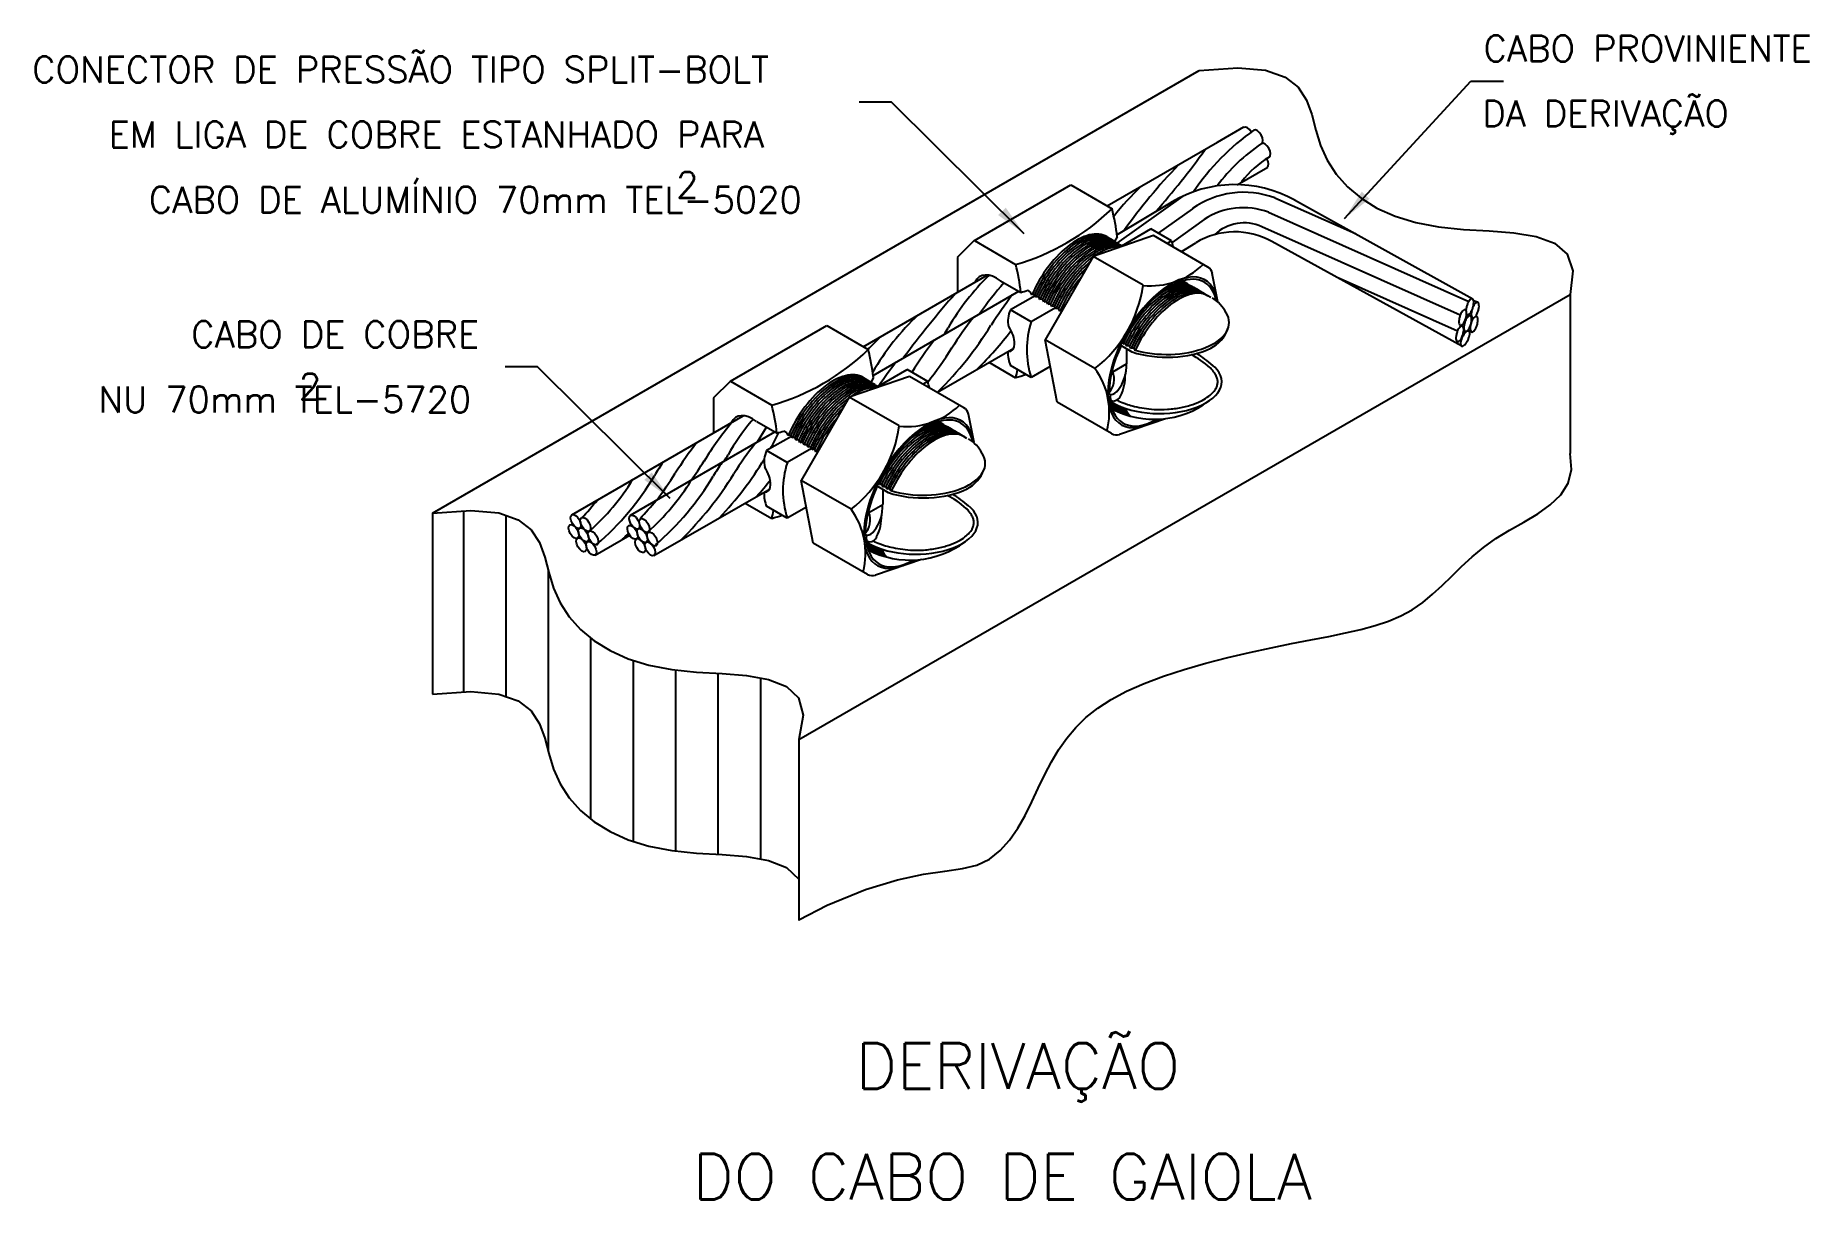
# Model space of a CAD drawing. Header units: millimetres. Extents: x -5858.9 to -5845.3, y -4762.9 to -4754.
import ezdxf
from ezdxf.enums import TextEntityAlignment as Align

# ---------------------------------------------------------------- set-up
doc = ezdxf.new("R2010")
doc.units = ezdxf.units.MM
doc.header["$LTSCALE"] = 10
doc.layers.add('Termotécnica', color=7, linetype='Continuous')
doc.styles.add('r140', font='romans.shx')
doc.styles.add('r80', font='romans.shx')

msp = doc.modelspace()

# ---------------------------------------------------------------- linework, layer by layer
at = {"layer": 'Termotécnica', "color": 2}
for p, q in [((-5855.847, -4757.675), (-5849.963, -4754.276)), ((-5848.847, -4755.413), (-5847.876, -4754.356)), ((-5847.876, -4754.356), (-5847.626, -4754.356)), ((-5852.323, -4754.518), (-5852.573, -4754.518)), ((-5851.305, -4755.53), (-5852.323, -4754.518)), ((-5849.822, -4754.827), (-5849.618, -4754.709)), ((-5850.669, -4755.316), (-5849.822, -4754.827)), ((-5849.671, -4755.153), (-5849.436, -4755.017)), ((-5851.688, -4755.582), (-5850.948, -4755.154)), ((-5850.948, -4755.154), (-5850.631, -4755.338)), ((-5850.593, -4755.538), (-5850.175, -4755.287)), ((-5847.862, -4756.031), (-5849.229, -4755.272)), ((-5851.817, -4755.708), (-5851.687, -4755.579)), ((-5850.591, -4755.554), (-5850.611, -4755.59)), ((-5851.818, -4755.711), (-5851.818, -4755.979)), ((-5851.688, -4755.582), (-5851.371, -4755.765)), ((-5850.102, -4755.666), (-5850.088, -4755.658)), ((-5850.101, -4755.667), (-5849.988, -4755.599)), ((-5847.945, -4756.393), (-5849.405, -4755.589)), ((-5852.541, -4756.397), (-5851.589, -4755.847)), ((-5852.466, -4756.617), (-5851.347, -4755.971)), ((-5851.487, -4755.89), (-5851.331, -4755.98)), ((-5851.256, -4755.978), (-5851.278, -4755.964)), ((-5851.246, -4755.999), (-5851.256, -4755.978)), ((-5853.036, -4759.415), (-5847.114, -4755.996)), ((-5851.225, -4755.995), (-5851.246, -4755.999)), ((-5851.215, -4756.017), (-5851.225, -4755.996)), ((-5851.194, -4756.013), (-5851.215, -4756.017)), ((-5851.185, -4756.035), (-5851.194, -4756.013)), ((-5851.164, -4756.031), (-5851.185, -4756.035)), ((-5851.154, -4756.053), (-5851.164, -4756.031)), ((-5851.133, -4756.05), (-5851.154, -4756.054)), ((-5851.124, -4756.071), (-5851.133, -4756.05)), ((-5851.103, -4756.068), (-5851.124, -4756.072)), ((-5851.093, -4756.089), (-5851.103, -4756.067)), ((-5851.072, -4756.085), (-5851.093, -4756.089)), ((-5851.062, -4756.107), (-5851.072, -4756.085)), ((-5851.041, -4756.103), (-5851.062, -4756.107)), ((-5851.031, -4756.124), (-5851.041, -4756.103)), ((-5851.017, -4756.122), (-5851.031, -4756.124)), ((-5847.825, -4756.056), (-5847.855, -4756.045)), ((-5847.114, -4755.996), (-5847.114, -4757.218)), ((-5853.561, -4756.663), (-5852.821, -4756.235)), ((-5852.821, -4756.235), (-5852.503, -4756.419)), ((-5847.941, -4756.239), (-5847.957, -4756.233)), ((-5847.928, -4756.263), (-5847.931, -4756.262)), ((-5847.881, -4756.16), (-5847.909, -4756.15)), ((-5847.863, -4756.176), (-5847.872, -4756.173)), ((-5850.476, -4756.438), (-5850.571, -4756.383)), ((-5850.548, -4756.377), (-5850.555, -4756.361)), ((-5850.527, -4756.373), (-5850.548, -4756.377)), ((-5850.517, -4756.394), (-5850.527, -4756.373)), ((-5850.496, -4756.39), (-5850.517, -4756.394)), ((-5850.486, -4756.411), (-5850.496, -4756.39)), ((-5847.919, -4756.28), (-5847.931, -4756.275)), ((-5847.898, -4756.274), (-5847.901, -4756.273)), ((-5847.87, -4756.284), (-5847.898, -4756.274)), ((-5851.971, -4756.745), (-5851.385, -4756.407)), ((-5851.576, -4756.517), (-5851.371, -4756.635)), ((-5850.465, -4756.408), (-5850.486, -4756.411)), ((-5850.456, -4756.422), (-5850.465, -4756.408)), ((-5855.041, -4756.552), (-5855.291, -4756.552)), ((-5854.023, -4757.564), (-5855.041, -4756.552)), ((-5853.69, -4756.789), (-5853.559, -4756.66)), ((-5853.561, -4756.663), (-5853.243, -4756.846)), ((-5852.463, -4756.634), (-5852.483, -4756.671)), ((-5853.69, -4756.792), (-5853.69, -4757.06)), ((-5854.778, -4757.688), (-5853.463, -4756.929)), ((-5850.627, -4756.827), (-5850.644, -4756.817)), ((-5850.58, -4756.815), (-5850.594, -4756.807)), ((-5854.328, -4757.692), (-5853.219, -4757.052)), ((-5853.359, -4756.971), (-5853.203, -4757.061)), ((-5853.128, -4757.059), (-5853.15, -4757.045)), ((-5853.118, -4757.08), (-5853.128, -4757.059)), ((-5853.097, -4757.076), (-5853.118, -4757.08)), ((-5853.088, -4757.098), (-5853.097, -4757.077)), ((-5853.067, -4757.094), (-5853.088, -4757.098)), ((-5853.057, -4757.116), (-5853.067, -4757.094)), ((-5853.036, -4757.112), (-5853.057, -4757.116)), ((-5853.027, -4757.134), (-5853.036, -4757.112)), ((-5853.006, -4757.131), (-5853.027, -4757.135)), ((-5852.996, -4757.152), (-5853.006, -4757.131)), ((-5852.975, -4757.149), (-5852.996, -4757.153)), ((-5852.965, -4757.17), (-5852.975, -4757.148)), ((-5852.944, -4757.166), (-5852.965, -4757.17)), ((-5852.935, -4757.188), (-5852.944, -4757.166)), ((-5852.914, -4757.184), (-5852.935, -4757.188)), ((-5852.904, -4757.205), (-5852.914, -4757.184)), ((-5852.889, -4757.203), (-5852.904, -4757.205)), ((-5854.149, -4758.002), (-5853.257, -4757.488)), ((-5852.348, -4757.519), (-5852.443, -4757.464)), ((-5852.42, -4757.458), (-5852.427, -4757.442)), ((-5852.399, -4757.454), (-5852.42, -4757.458)), ((-5852.389, -4757.475), (-5852.399, -4757.454)), ((-5852.368, -4757.471), (-5852.389, -4757.475)), ((-5852.358, -4757.492), (-5852.368, -4757.471)), ((-5853.448, -4757.598), (-5853.243, -4757.716)), ((-5852.338, -4757.489), (-5852.358, -4757.492)), ((-5852.329, -4757.503), (-5852.338, -4757.489)), ((-5855.847, -4757.675), (-5855.847, -4759.066)), ((-5854.599, -4757.998), (-5854.334, -4757.845)), ((-5852.453, -4757.896), (-5852.466, -4757.888)), ((-5852.499, -4757.908), (-5852.517, -4757.898)), ((-5853.036, -4759.415), (-5853.036, -4760.805))]:
    msp.add_line(p, q, dxfattribs=at)
at = {"layer": 'Termotécnica', "color": 1}
for p, q in [((-5850.087, -4755.241), (-5850.593, -4755.602)), ((-5848.761, -4755.531), (-5849.382, -4755.255)), ((-5850.013, -4755.337), (-5850.276, -4755.524)), ((-5849.923, -4755.421), (-5850.17, -4755.597)), ((-5847.892, -4756.052), (-5849.431, -4755.365)), ((-5850.313, -4755.544), (-5850.775, -4755.704)), ((-5850.556, -4755.621), (-5850.333, -4755.492)), ((-5850.174, -4755.584), (-5850.333, -4755.492)), ((-5849.896, -4755.785), (-5850.313, -4755.544)), ((-5847.957, -4756.155), (-5849.48, -4755.475)), ((-5850.775, -4755.704), (-5851.145, -4756.344)), ((-5850.393, -4755.925), (-5850.775, -4755.704)), ((-5850.174, -4755.584), (-5850.209, -4755.604)), ((-5849.818, -4756.052), (-5849.861, -4755.835)), ((-5847.979, -4756.278), (-5848.903, -4755.866)), ((-5851.221, -4756.005), (-5851.411, -4756.114)), ((-5851.252, -4756.206), (-5851.411, -4756.114)), ((-5851.066, -4756.099), (-5851.252, -4756.206)), ((-5851.053, -4756.824), (-5851.145, -4756.344)), ((-5850.762, -4756.565), (-5851.145, -4756.344)), ((-5850.626, -4756.589), (-5850.52, -4756.528)), ((-5850.52, -4756.412), (-5850.52, -4756.528)), ((-5852.186, -4756.625), (-5852.648, -4756.785)), ((-5852.428, -4756.702), (-5852.205, -4756.573)), ((-5852.046, -4756.665), (-5852.205, -4756.573)), ((-5851.769, -4756.866), (-5852.186, -4756.625)), ((-5852.046, -4756.665), (-5852.082, -4756.685)), ((-5851.252, -4756.634), (-5851.411, -4756.542)), ((-5851.105, -4756.549), (-5851.252, -4756.634)), ((-5852.648, -4756.785), (-5853.017, -4757.425)), ((-5852.265, -4757.006), (-5852.648, -4756.785)), ((-5850.643, -4756.765), (-5850.657, -4756.754)), ((-5851.69, -4757.133), (-5851.733, -4756.916)), ((-5850.635, -4757.065), (-5851.053, -4756.824)), ((-5853.352, -4757.129), (-5853.285, -4757.014)), ((-5850.22, -4756.95), (-5850.574, -4757.071)), ((-5853.093, -4757.086), (-5853.283, -4757.195)), ((-5853.124, -4757.287), (-5853.283, -4757.195)), ((-5852.938, -4757.18), (-5853.124, -4757.287)), ((-5852.634, -4757.646), (-5853.017, -4757.425)), ((-5852.925, -4757.905), (-5853.017, -4757.425)), ((-5853.124, -4757.715), (-5853.283, -4757.623)), ((-5852.498, -4757.67), (-5852.392, -4757.609)), ((-5852.392, -4757.493), (-5852.392, -4757.609)), ((-5855.611, -4757.659), (-5855.611, -4759.05)), ((-5855.285, -4757.693), (-5855.285, -4759.084)), ((-5852.978, -4757.63), (-5853.124, -4757.715)), ((-5852.515, -4757.846), (-5852.53, -4757.835)), ((-5852.508, -4758.146), (-5852.925, -4757.905)), ((-5852.093, -4758.031), (-5852.447, -4758.152)), ((-5854.96, -4758.115), (-5854.96, -4759.506)), ((-5854.634, -4758.634), (-5854.634, -4760.025)), ((-5854.308, -4758.806), (-5854.308, -4760.197)), ((-5853.982, -4758.88), (-5853.982, -4760.271)), ((-5853.657, -4758.906), (-5853.657, -4760.297)), ((-5853.331, -4758.942), (-5853.331, -4760.333))]:
    msp.add_line(p, q, dxfattribs=at)
at = {"layer": 'Termotécnica', "color": 2}
for points in [[(-5849.963, -4754.276), (-5849.666, -4754.255), (-5849.452, -4754.274), (-5849.302, -4754.326), (-5849.202, -4754.404), (-5849.138, -4754.503), (-5849.098, -4754.614), (-5849.067, -4754.733), (-5849.031, -4754.852), (-5848.98, -4754.965), (-5848.911, -4755.071), (-5848.824, -4755.169), (-5848.719, -4755.256), (-5848.597, -4755.332), (-5848.457, -4755.395), (-5848.299, -4755.444), (-5848.124, -4755.477), (-5847.933, -4755.496), (-5847.736, -4755.508), (-5847.547, -4755.523), (-5847.375, -4755.551), (-5847.235, -4755.602), (-5847.136, -4755.687), (-5847.092, -4755.815), (-5847.114, -4755.996)], [(-5853.036, -4760.8), (-5852.817, -4760.688), (-5852.523, -4760.567), (-5852.279, -4760.492), (-5852.078, -4760.449), (-5851.915, -4760.425), (-5851.78, -4760.406), (-5851.668, -4760.379), (-5851.573, -4760.333), (-5851.49, -4760.268), (-5851.418, -4760.188), (-5851.355, -4760.096), (-5851.299, -4759.997), (-5851.247, -4759.892), (-5851.198, -4759.787), (-5851.148, -4759.683), (-5851.096, -4759.585), (-5851.041, -4759.493), (-5850.979, -4759.405), (-5850.91, -4759.323), (-5850.831, -4759.246), (-5850.741, -4759.173), (-5850.637, -4759.106), (-5850.519, -4759.042), (-5850.384, -4758.983), (-5850.235, -4758.927), (-5850.077, -4758.876), (-5849.912, -4758.829), (-5849.743, -4758.785), (-5849.575, -4758.746), (-5849.41, -4758.71), (-5849.253, -4758.678), (-5849.105, -4758.649), (-5848.967, -4758.622), (-5848.839, -4758.596), (-5848.72, -4758.569), (-5848.61, -4758.539), (-5848.508, -4758.505), (-5848.414, -4758.465), (-5848.326, -4758.418), (-5848.246, -4758.362), (-5848.17, -4758.299), (-5848.096, -4758.231), (-5848.023, -4758.159), (-5847.947, -4758.086), (-5847.867, -4758.012), (-5847.78, -4757.94), (-5847.684, -4757.871), (-5847.579, -4757.807), (-5847.47, -4757.744), (-5847.363, -4757.68), (-5847.266, -4757.611), (-5847.186, -4757.534), (-5847.129, -4757.445), (-5847.103, -4757.341), (-5847.114, -4757.218)], [(-5855.847, -4757.675), (-5855.555, -4757.655), (-5855.34, -4757.674), (-5855.19, -4757.726), (-5855.09, -4757.804), (-5855.026, -4757.902), (-5854.986, -4758.014), (-5854.955, -4758.132), (-5854.92, -4758.251), (-5854.869, -4758.365), (-5854.799, -4758.471), (-5854.712, -4758.569), (-5854.608, -4758.656), (-5854.485, -4758.732), (-5854.345, -4758.795), (-5854.187, -4758.844), (-5854.012, -4758.877), (-5853.821, -4758.896), (-5853.625, -4758.908), (-5853.437, -4758.923), (-5853.268, -4758.953), (-5853.131, -4759.007), (-5853.038, -4759.095), (-5853.003, -4759.227), (-5853.036, -4759.415)], [(-5855.847, -4759.066), (-5855.555, -4759.046), (-5855.34, -4759.065), (-5855.19, -4759.117), (-5855.09, -4759.195), (-5855.026, -4759.293), (-5854.986, -4759.405), (-5854.955, -4759.523), (-5854.92, -4759.642), (-5854.869, -4759.756), (-5854.799, -4759.862), (-5854.712, -4759.959), (-5854.608, -4760.047), (-5854.485, -4760.122), (-5854.345, -4760.185), (-5854.187, -4760.234), (-5854.012, -4760.268), (-5853.821, -4760.287), (-5853.625, -4760.299), (-5853.437, -4760.314), (-5853.268, -4760.344), (-5853.131, -4760.398), (-5853.036, -4760.488)]]:
    msp.add_lwpolyline(points, dxfattribs=at)
for points in [[(-5847.957, -4756.233, 0.207457), (-5847.948, -4756.232, 0.095933), (-5847.935, -4756.221, 0.052726), (-5847.924, -4756.204, 0.039847), (-5847.915, -4756.18, 0.039847), (-5847.909, -4756.155, 0.052726), (-5847.909, -4756.135, 0.095933), (-5847.913, -4756.118, 0.207457), (-5847.92, -4756.113, 0.207457), (-5847.928, -4756.114, 0.095933), (-5847.942, -4756.125, 0.052726), (-5847.952, -4756.142, 0.039847), (-5847.962, -4756.166, 0.039847), (-5847.967, -4756.191, 0.052726), (-5847.968, -4756.211, 0.095933), (-5847.963, -4756.228, 0.207457)], [(-5847.979, -4756.359, 0.207457), (-5847.971, -4756.358, 0.095933), (-5847.957, -4756.346, 0.052726), (-5847.947, -4756.33, 0.039847), (-5847.938, -4756.306, 0.039847), (-5847.932, -4756.28, 0.052726), (-5847.931, -4756.261, 0.095933), (-5847.936, -4756.244, 0.207457), (-5847.943, -4756.238, 0.207457), (-5847.951, -4756.239, 0.095933), (-5847.964, -4756.251, 0.052726), (-5847.975, -4756.267, 0.039847), (-5847.984, -4756.291, 0.039847), (-5847.99, -4756.317, 0.052726), (-5847.991, -4756.336, 0.095933), (-5847.986, -4756.353, 0.207457)], [(-5847.918, -4756.28, 0.207457), (-5847.91, -4756.279, 0.095933), (-5847.896, -4756.268, 0.052726), (-5847.886, -4756.251, 0.039847), (-5847.876, -4756.227, 0.039847), (-5847.871, -4756.202, 0.052726), (-5847.87, -4756.182, 0.095933), (-5847.875, -4756.165, 0.207457), (-5847.881, -4756.159, 0.207457), (-5847.89, -4756.16, 0.095933), (-5847.903, -4756.172, 0.052726), (-5847.914, -4756.189, 0.039847), (-5847.923, -4756.213, 0.039847), (-5847.929, -4756.238, 0.052726), (-5847.929, -4756.257, 0.095933), (-5847.925, -4756.275, 0.207457)], [(-5847.947, -4756.392, 0.207457), (-5847.938, -4756.392, 0.095933), (-5847.923, -4756.382, 0.052726), (-5847.911, -4756.368, 0.039847), (-5847.898, -4756.345, 0.039847), (-5847.889, -4756.321, 0.052726), (-5847.885, -4756.302, 0.095933), (-5847.887, -4756.284, 0.207457), (-5847.893, -4756.278, 0.207457), (-5847.901, -4756.277, 0.095933), (-5847.916, -4756.287, 0.052726), (-5847.929, -4756.302, 0.039847), (-5847.942, -4756.324, 0.039847), (-5847.951, -4756.348, 0.052726), (-5847.955, -4756.368, 0.095933), (-5847.953, -4756.385, 0.207457)]]:
    msp.add_lwpolyline(points, format="xyb", close=True, dxfattribs=at)
for points in [[(-5847.902, -4756.15, 0.207457), (-5847.894, -4756.149, 0.095933), (-5847.88, -4756.137, 0.052726), (-5847.87, -4756.121, 0.039847), (-5847.86, -4756.097, 0.039847), (-5847.855, -4756.071, 0.052726), (-5847.854, -4756.052, 0.095933), (-5847.859, -4756.035, 0.207457), (-5847.865, -4756.029, 0.207457), (-5847.874, -4756.03, 0.095933), (-5847.887, -4756.042, 0.052726), (-5847.898, -4756.058, 0.039847), (-5847.907, -4756.082, 0.039847), (-5847.913, -4756.108, 0.027092), (-5847.914, -4756.118, 0.095933)], [(-5847.869, -4756.12, 0.023019), (-5847.872, -4756.134, 0.052726), (-5847.873, -4756.154, 0.095933), (-5847.868, -4756.171, 0.207457), (-5847.862, -4756.177, 0.207457)], [(-5847.862, -4756.177, 0.207457), (-5847.853, -4756.176, 0.095933), (-5847.84, -4756.164, 0.052726), (-5847.829, -4756.147, 0.039847), (-5847.82, -4756.123, 0.039847), (-5847.814, -4756.098, 0.052726), (-5847.814, -4756.079, 0.095933), (-5847.818, -4756.061, 0.207457), (-5847.825, -4756.056, 0.207457), (-5847.833, -4756.057, 0.095933), (-5847.847, -4756.069, 0.052726), (-5847.857, -4756.085, 0.001764), (-5847.858, -4756.086, 0.039847)], [(-5847.909, -4756.145, 0.1939), (-5847.902, -4756.15, 0.207457)], [(-5847.856, -4756.177, 0.049151), (-5847.866, -4756.192, 0.039847), (-5847.875, -4756.216, 0.039847), (-5847.881, -4756.242, 0.052726), (-5847.881, -4756.261, 0.095933), (-5847.877, -4756.278, 0.207457), (-5847.87, -4756.284, 0.207457)], [(-5847.87, -4756.284, 0.207457), (-5847.862, -4756.283, 0.095933), (-5847.848, -4756.271, 0.052726), (-5847.838, -4756.255, 0.039847), (-5847.828, -4756.231, 0.039847), (-5847.823, -4756.205, 0.052726), (-5847.822, -4756.186, 0.095933), (-5847.827, -4756.169, 0.207457), (-5847.833, -4756.163, 0.130458), (-5847.839, -4756.163, 0.095933)]]:
    msp.add_lwpolyline(points, format="xyb", dxfattribs=at)
at = {"layer": 'Termotécnica', "color": 1}
for centre, radius, start, end in [((-5848.455, -4756.258), 1.873, 125.5176, 145.8706), ((-5855.244, -4751.029), 6.576, 318.8108, 324.1167), ((-5848.712, -4755.986), 1.384, 123.8813, 143.4553), ((-5846.711, -4758.244), 4.707, 136.4401, 144.4425), ((-5849.037, -4755.585), 0.752, 120.9836, 142.8263), ((-5849.138, -4756.527), 1.862, 132.9609, 142.6012), ((-5849.62, -4755.892), 0.681, 69.5218, 125.3157), ((-5849.623, -4755.867), 0.538, 69.0575, 123.9365), ((-5849.616, -4755.777), 0.331, 65.6922, 133.515), ((-5850.827, -4755.797), 0.687, 13.8536, 18.1051), ((-5850.279, -4757.186), 1.862, 134.1176, 149.8631), ((-5850.332, -4755.356), 0.573, 263.8935, 314.4196), ((-5849.933, -4755.849), 0.0739, 10.8846, 60), ((-5846.004, -4761.09), 7.747, 138.8084, 143.4916), ((-5849.401, -4757.706), 2.736, 138.8371, 145.2044), ((-5851.369, -4755.788), 0.986, 307.9752, 352.0031), ((-5848.677, -4758.083), 3.426, 142.5428, 147.3042), ((-5851.218, -4756.202), 0.212, 155.5864, 191.3137), ((-5850.85, -4757.515), 1.862, 132.9609, 150.3954), ((-5853.909, -4754.777), 2.763, 314.6647, 328.2103), ((-5853.462, -4755.348), 1.814, 328.2738, 330.1267), ((-5848.978, -4758.258), 3.426, 142.5428, 147.3042), ((-5850.598, -4756.42), 0.688, 161.8949, 198.1051), ((-5851.135, -4757.68), 1.862, 132.9609, 137.3342), ((-5849.275, -4758.429), 3.426, 142.5428, 147.6254), ((-5853.607, -4754.603), 2.763, 314.6647, 322.7987), ((-5849.571, -4758.6), 3.426, 142.5428, 146.2805), ((-5854.21, -4754.951), 2.763, 321.5518, 328.2103), ((-5851.206, -4756.453), 0.224, 175.3313, 203.5925), ((-5850.825, -4756.542), 0.305, 321.3212, 2.7333), ((-5852.7, -4756.878), 0.687, 13.8536, 18.1051), ((-5851.223, -4756.902), 0.571, 345.499, 36.1918), ((-5850.773, -4756.646), 0.158, 317.1076, 21.3624), ((-5850.863, -4756.623), 0.334, 332.7069, 1.9672), ((-5850.647, -4756.693), 0.072, 273.0434, 328.3427), ((-5850.622, -4756.754), 0.0603, 270.1402, 338.8672), ((-5852.204, -4756.437), 0.573, 263.8935, 314.4196), ((-5851.806, -4756.93), 0.0739, 10.8846, 60), ((-5851.4, -4758.746), 2.783, 140.6074, 148.0944), ((-5851.969, -4758.162), 1.862, 140.3065, 149.8631), ((-5851.969, -4758.162), 1.862, 139.5621, 140.3065), ((-5855.655, -4755.825), 2.757, 330.6066, 333.4539), ((-5853.241, -4756.869), 0.986, 307.9752, 352.0031), ((-5850.598, -4757.001), 0.0739, 240, 289.1154), ((-5851.101, -4759.219), 3.426, 142.5428, 147.3042), ((-5850.651, -4759.223), 3.426, 142.5428, 147.3042), ((-5853.09, -4757.283), 0.212, 155.5864, 191.3137), ((-5852.322, -4758.468), 2.118, 146.0117, 149.3417), ((-5856.106, -4755.821), 2.757, 324.4914, 328.1717), ((-5851.871, -4758.472), 2.118, 146.0117, 149.3417), ((-5855.655, -4755.825), 2.757, 316.8478, 328.6585), ((-5855.152, -4756.323), 1.814, 328.2738, 330.1267), ((-5852.47, -4757.501), 0.688, 161.8949, 198.1051), ((-5855.789, -4756.516), 1.731, 311.4044, 328.5956), ((-5856.006, -4756.274), 2.17, 310.883, 329.117), ((-5855.339, -4756.52), 1.731, 311.4044, 328.5956), ((-5855.556, -4756.278), 2.17, 310.883, 329.117), ((-5856.333, -4755.913), 2.763, 323.0054, 328.2103), ((-5855.883, -4755.917), 2.763, 314.6647, 328.2103), ((-5854.702, -4756.327), 1.814, 317.7828, 323.0098), ((-5856.934, -4755.615), 3.062, 316.7715, 320.1887), ((-5856.484, -4755.619), 3.062, 316.7715, 320.1887), ((-5853.078, -4757.534), 0.224, 175.3313, 203.5925), ((-5852.697, -4757.623), 0.305, 321.3212, 2.7333), ((-5853.095, -4757.983), 0.571, 345.499, 36.1918), ((-5852.645, -4757.727), 0.158, 317.1076, 21.3624), ((-5852.735, -4757.704), 0.334, 332.7069, 1.9672), ((-5856.333, -4755.913), 2.763, 314.7103, 316.0743), ((-5852.519, -4757.774), 0.072, 273.0434, 328.3427), ((-5852.494, -4757.835), 0.0603, 270.1402, 338.8672), ((-5852.471, -4758.082), 0.0739, 240, 289.1154)]:
    msp.add_arc(centre, radius, start, end, dxfattribs=at)
at = {"layer": 'Termotécnica', "color": 2}
for centre, radius, start, end in [((-5849.688, -4756.098), 0.946, 60.9416, 120.9439), ((-5851.847, -4754.086), 1.745, 285.8241, 314.1759), ((-5852.383, -4755.772), 1.805, 6.9569, 13.9344), ((-5849.688, -4756.098), 0.583, 60.9416, 120.9439), ((-5853.124, -4756.2), 1.807, 6.984, 13.9344), ((-5851.807, -4754.3), 1.746, 285.8241, 287.6369), ((-5850.001, -4756.259), 0.274, 26.4242, 59.497), ((-5849.998, -4756.166), 0.273, 297.3192, 339.4448), ((-5853.719, -4755.167), 1.745, 285.8241, 314.1759), ((-5854.255, -4756.853), 1.805, 6.984, 13.9344), ((-5850.325, -4757.051), 0.665, 47.8924, 63.0928), ((-5850.278, -4756.989), 0.614, 46.866, 61.3786), ((-5853.124, -4756.2), 1.807, 346.0656, 348.0801), ((-5851.847, -4754.955), 1.746, 285.8241, 288.5405), ((-5854.997, -4757.281), 1.807, 6.984, 13.9344), ((-5850.308, -4756.255), 0.7, 242.6705, 306.7217), ((-5853.68, -4755.381), 1.746, 285.8241, 287.6369), ((-5851.873, -4757.34), 0.274, 26.4242, 59.497), ((-5851.87, -4757.247), 0.273, 297.3192, 339.4448), ((-5852.198, -4758.132), 0.665, 47.8924, 63.0928), ((-5852.151, -4758.07), 0.614, 46.866, 61.3786), ((-5854.997, -4757.281), 1.807, 346.0656, 348.0801), ((-5853.719, -4756.036), 1.746, 285.8241, 288.5405), ((-5852.18, -4757.336), 0.7, 242.6705, 306.7217)]:
    msp.add_arc(centre, radius, start, end, dxfattribs=at)
for centre, major_axis, ratio, start_param, end_param in [((-5849.588, -4754.765), (-0.0299, 0.0519), 0.509483, 4.765756, 6.283185), ((-5849.513, -4754.786), (-0.0299, 0.0519), 0.509483, 3.143946, 6.283185), ((-5849.454, -4754.888), (-0.0299, 0.0519), 0.509483, 3.141593, 6.283185), ((-5849.469, -4754.967), (-0.0299, 0.0519), 0.509483, 3.141593, 4.693232), ((-5851.486, -4756.133), (-0.159, 0.275), 0.509483, 5.438574, 6.617471), ((-5850.243, -4756.458), (0.321, 0.556), 0.500279, -0.498152, 1.725871), ((-5850.208, -4756.214), (0.476, 0.002), 0.509483, 4.157937, 6.597026), ((-5850.265, -4756.668), (0.476, 0.002), 0.509483, -2.437266, 0.576951), ((-5850.207, -4756.215), (0.497, 0.002), 0.529306, 4.139289, 5.448871), ((-5850.226, -4756.428), (-0.321, -0.556), 0.500279, -0.592139, 0.710524), ((-5853.359, -4757.214), (-0.159, 0.275), 0.509483, 5.438574, 6.617471), ((-5852.115, -4757.539), (0.321, 0.556), 0.500279, -0.498152, 1.725871), ((-5852.08, -4757.295), (0.476, 0.002), 0.509483, 4.157937, 6.597026), ((-5852.137, -4757.749), (0.476, 0.002), 0.509483, -2.437266, 0.576951), ((-5852.079, -4757.296), (0.497, 0.002), 0.529306, 4.139289, 5.448871), ((-5852.098, -4757.51), (-0.321, -0.556), 0.500279, -0.592139, 0.710524)]:
    msp.add_ellipse(centre, major_axis=major_axis, ratio=ratio, start_param=start_param, end_param=end_param, dxfattribs=at)
at = {"layer": 'Termotécnica', "color": 1}
for centre, major_axis, ratio, start_param, end_param in [((-5850.947, -4756.03), (0.276, 0.478), 0.509483, -0.069099, 1.793729), ((-5850.932, -4756.039), (0.276, 0.478), 0.509483, -0.066887, 1.769836), ((-5850.917, -4756.048), (0.276, 0.478), 0.509483, 0.000834, 1.792129), ((-5850.902, -4756.057), (0.276, 0.478), 0.509483, -0.059235, 1.769943), ((-5850.886, -4756.066), (0.276, 0.478), 0.509483, 0.000081, 1.792977), ((-5850.871, -4756.075), (0.276, 0.478), 0.509483, 0.069442, 1.769727), ((-5850.856, -4756.084), (0.276, 0.478), 0.509483, 0.000081, 1.792977), ((-5850.84, -4756.093), (0.276, 0.478), 0.509483, 0.069442, 1.769727), ((-5850.825, -4756.102), (0.276, 0.478), 0.509483, 0.000081, 1.792977), ((-5850.81, -4756.111), (0.276, 0.478), 0.509483, 0.069442, 1.769727), ((-5850.794, -4756.12), (0.276, 0.478), 0.509483, 0.159074, 1.793724), ((-5850.779, -4756.129), (0.276, 0.478), 0.509483, 0.259192, 1.76988), ((-5850.764, -4756.138), (0.276, 0.478), 0.509483, 0.941317, 1.792524), ((-5850.748, -4756.146), (0.276, 0.478), 0.509483, 1.054898, 1.770095), ((-5850.239, -4756.44), (-0.321, -0.556), 0.500279, -3.678206, 0.756013), ((-5850.734, -4756.158), (0.276, 0.478), 0.509483, 1.207524, 1.787348), ((-5850.26, -4756.431), (0.276, 0.478), 0.509483, -0.069442, 1.74457), ((-5850.245, -4756.44), (0.276, 0.478), 0.509483, -0.069442, 1.721827), ((-5850.23, -4756.449), (0.276, 0.478), 0.509483, -0.069442, 1.745409), ((-5850.214, -4756.458), (0.276, 0.478), 0.509483, -0.069442, 1.720495), ((-5850.199, -4756.467), (0.276, 0.478), 0.509483, -0.069442, 1.742476), ((-5850.184, -4756.476), (0.276, 0.478), 0.509483, -0.069442, 1.726452), ((-5850.168, -4756.485), (0.276, 0.478), 0.509483, -0.080951, 1.732748), ((-5850.276, -4756.423), (0.276, 0.478), 0.509483, -0.069442, 0.949973), ((-5850.291, -4756.414), (0.276, 0.478), 0.509483, -0.069442, 0.546266), ((-5850.308, -4756.408), (0.276, 0.478), 0.509483, -0.069442, 0.386689), ((-5850.322, -4756.396), (0.276, 0.478), 0.509483, -0.050881, 0.23141), ((-5850.337, -4756.387), (0.276, 0.478), 0.509483, -0.063361, 0.132148), ((-5850.353, -4756.378), (0.276, 0.478), 0.509483, -0.084808, 0.063993), ((-5851.478, -4756.3), (-0.074, 0.129), 0.509483, 2.820425, 4.869091), ((-5850.229, -4756.442), (0.321, 0.556), 0.500279, 1.758319, 2.412877), ((-5852.819, -4757.111), (0.276, 0.478), 0.509483, -0.069099, 1.793729), ((-5852.804, -4757.12), (0.276, 0.478), 0.509483, -0.066887, 1.769836), ((-5852.789, -4757.129), (0.276, 0.478), 0.509483, 0.000834, 1.792129), ((-5852.774, -4757.138), (0.276, 0.478), 0.509483, -0.059235, 1.769943), ((-5852.759, -4757.147), (0.276, 0.478), 0.509483, 0.000081, 1.792977), ((-5852.743, -4757.156), (0.276, 0.478), 0.509483, 0.069442, 1.769727), ((-5852.728, -4757.165), (0.276, 0.478), 0.509483, 0.000081, 1.792977), ((-5852.713, -4757.174), (0.276, 0.478), 0.509483, 0.069442, 1.769727), ((-5852.698, -4757.183), (0.276, 0.478), 0.509483, 0.000081, 1.792977), ((-5852.682, -4757.192), (0.276, 0.478), 0.509483, 0.069442, 1.769727), ((-5852.667, -4757.201), (0.276, 0.478), 0.509483, 0.159074, 1.793724), ((-5852.651, -4757.21), (0.276, 0.478), 0.509483, 0.259192, 1.76988), ((-5850.602, -4756.735), (0.0489, 0.0625), 0.509483, 2.225509, 3.37668), ((-5850.588, -4756.747), (0.0489, 0.0625), 0.509483, 2.225509, 3.514547), ((-5852.636, -4757.219), (0.276, 0.478), 0.509483, 0.941317, 1.792524), ((-5852.621, -4757.227), (0.276, 0.478), 0.509483, 1.054898, 1.770095), ((-5852.607, -4757.239), (0.276, 0.478), 0.509483, 1.207524, 1.787348), ((-5852.112, -4757.521), (-0.321, -0.556), 0.500279, -3.678206, 0.756013), ((-5850.296, -4756.432), (0.276, 0.478), 0.509483, 2.755729, 3.035473), ((-5850.289, -4756.434), (0.276, 0.478), 0.509483, 2.750518, 3.049868), ((-5850.312, -4756.423), (0.276, 0.478), 0.509483, 2.903189, 3.049868), ((-5850.319, -4756.421), (0.276, 0.478), 0.509483, 2.965674, 3.046744), ((-5850.274, -4756.442), (0.276, 0.478), 0.509483, 2.748319, 3.029066), ((-5850.268, -4756.444), (0.276, 0.478), 0.509483, 2.754666, 3.049868), ((-5850.253, -4756.452), (0.276, 0.478), 0.509483, 2.749818, 3.007121), ((-5850.251, -4756.449), (0.276, 0.478), 0.509483, 2.770883, 3.049868), ((-5850.236, -4756.457), (0.276, 0.478), 0.509483, 2.767564, 3.020551), ((-5850.233, -4756.456), (0.276, 0.478), 0.509483, 2.77827, 3.049868), ((-5850.217, -4756.465), (0.276, 0.478), 0.509483, 2.76593, 3.012858), ((-5850.216, -4756.462), (0.276, 0.478), 0.509483, 2.779602, 3.049868), ((-5850.2, -4756.471), (0.276, 0.478), 0.509483, 2.77085, 3.007121), ((-5850.199, -4756.467), (0.276, 0.478), 0.509483, 2.78885, 3.049868), ((-5850.184, -4756.476), (0.276, 0.478), 0.509483, 2.77085, 3.007121), ((-5852.133, -4757.512), (0.276, 0.478), 0.509483, -0.069442, 1.74457), ((-5852.118, -4757.521), (0.276, 0.478), 0.509483, -0.069442, 1.721827), ((-5852.102, -4757.53), (0.276, 0.478), 0.509483, -0.069442, 1.745409), ((-5852.087, -4757.539), (0.276, 0.478), 0.509483, -0.069442, 1.720495), ((-5852.071, -4757.548), (0.276, 0.478), 0.509483, -0.069442, 1.742476), ((-5852.056, -4757.557), (0.276, 0.478), 0.509483, -0.069442, 1.726452), ((-5852.041, -4757.566), (0.276, 0.478), 0.509483, -0.080951, 1.732748), ((-5852.148, -4757.504), (0.276, 0.478), 0.509483, -0.069442, 0.949973), ((-5852.164, -4757.495), (0.276, 0.478), 0.509483, -0.069442, 0.546266), ((-5852.18, -4757.489), (0.276, 0.478), 0.509483, -0.069442, 0.386689), ((-5852.194, -4757.477), (0.276, 0.478), 0.509483, -0.050881, 0.23141), ((-5852.21, -4757.468), (0.276, 0.478), 0.509483, -0.063361, 0.132148), ((-5852.225, -4757.459), (0.276, 0.478), 0.509483, -0.084808, 0.063993), ((-5853.351, -4757.381), (-0.074, 0.129), 0.509483, 2.820425, 4.869091), ((-5852.101, -4757.523), (0.321, 0.556), 0.500279, 1.758319, 2.412877), ((-5852.475, -4757.816), (0.0489, 0.0625), 0.509483, 2.225509, 3.37668), ((-5852.46, -4757.828), (0.0489, 0.0625), 0.509483, 2.225509, 3.514547), ((-5852.169, -4757.513), (0.276, 0.478), 0.509483, 2.755729, 3.035473), ((-5852.162, -4757.515), (0.276, 0.478), 0.509483, 2.750518, 3.049868), ((-5852.184, -4757.504), (0.276, 0.478), 0.509483, 2.903189, 3.049868), ((-5852.191, -4757.502), (0.276, 0.478), 0.509483, 2.965674, 3.046744), ((-5852.146, -4757.523), (0.276, 0.478), 0.509483, 2.748319, 3.029066), ((-5852.141, -4757.525), (0.276, 0.478), 0.509483, 2.754666, 3.049868), ((-5852.125, -4757.533), (0.276, 0.478), 0.509483, 2.749818, 3.007121), ((-5852.124, -4757.53), (0.276, 0.478), 0.509483, 2.770883, 3.049868), ((-5852.108, -4757.538), (0.276, 0.478), 0.509483, 2.767564, 3.020551), ((-5852.105, -4757.537), (0.276, 0.478), 0.509483, 2.77827, 3.049868), ((-5852.09, -4757.546), (0.276, 0.478), 0.509483, 2.76593, 3.012858), ((-5852.088, -4757.543), (0.276, 0.478), 0.509483, 2.779602, 3.049868), ((-5852.073, -4757.552), (0.276, 0.478), 0.509483, 2.77085, 3.007121), ((-5852.071, -4757.548), (0.276, 0.478), 0.509483, 2.78885, 3.049868), ((-5852.056, -4757.557), (0.276, 0.478), 0.509483, 2.77085, 3.007121)]:
    msp.add_ellipse(centre, major_axis=major_axis, ratio=ratio, start_param=start_param, end_param=end_param, dxfattribs=at)
at = {"layer": 'Termotécnica', "color": 2}
for centre, major_axis in [((-5854.764, -4757.817), (-0.0299, 0.0518)), ((-5854.748, -4757.74), (-0.0299, 0.0518)), ((-5854.674, -4757.762), (-0.0299, 0.0518)), ((-5854.298, -4757.744), (0.0299, -0.0519)), ((-5854.221, -4757.771), (0.0299, -0.0519)), ((-5854.705, -4757.919), (-0.0299, 0.0518)), ((-5854.689, -4757.842), (-0.0299, 0.0518)), ((-5854.629, -4757.946), (-0.0299, 0.0518)), ((-5854.615, -4757.866), (-0.0299, 0.0518)), ((-5854.312, -4757.823), (0.0299, -0.0519)), ((-5854.253, -4757.925), (0.0299, -0.0519)), ((-5854.238, -4757.848), (0.0299, -0.0519)), ((-5854.178, -4757.95), (0.0299, -0.0519)), ((-5854.161, -4757.875), (0.0299, -0.0519))]:
    msp.add_ellipse(centre, major_axis=major_axis, ratio=0.509483, dxfattribs=at)
for points in [[(-5850.58, -4756.815), (-5850.502, -4756.845), (-5850.459, -4756.857), (-5850.382, -4756.87), (-5850.313, -4756.881), (-5850.204, -4756.88), (-5850.101, -4756.866), (-5850.011, -4756.842), (-5849.939, -4756.812), (-5849.888, -4756.779), (-5849.853, -4756.748), (-5849.832, -4756.718), (-5849.822, -4756.691), (-5849.818, -4756.666), (-5849.822, -4756.641), (-5849.833, -4756.614), (-5849.854, -4756.585), (-5849.862, -4756.574), (-5849.874, -4756.562), (-5849.88, -4756.558)], [(-5852.453, -4757.896), (-5852.374, -4757.926), (-5852.331, -4757.938), (-5852.254, -4757.951), (-5852.185, -4757.962), (-5852.077, -4757.961), (-5851.973, -4757.947), (-5851.883, -4757.923), (-5851.812, -4757.893), (-5851.76, -4757.86), (-5851.726, -4757.829), (-5851.705, -4757.799), (-5851.694, -4757.772), (-5851.691, -4757.747), (-5851.694, -4757.722), (-5851.705, -4757.695), (-5851.726, -4757.666), (-5851.735, -4757.655), (-5851.746, -4757.643), (-5851.753, -4757.639)]]:
    msp.add_open_spline(points, degree=3, knots=[3.942773, 3.942773, 3.942773, 3.942773, 4.152047, 4.373331, 4.607258, 4.841184, 5.075111, 5.298225, 5.504103, 5.689757, 5.855803, 6.005181, 6.14422, 6.28326, 6.422299, 6.561339, 6.707536, 6.872139, 7.036742, 7.036742, 7.036742, 7.036742], dxfattribs=at)
for points in [[(-5848.714, -4755.206), (-5848.654, -4755.261), (-5848.847, -4755.413)], [(-5851.447, -4755.329), (-5851.505, -4755.386), (-5851.305, -4755.53)], [(-5854.165, -4757.363), (-5854.222, -4757.42), (-5854.023, -4757.564)]]:
    msp.add_solid(points, dxfattribs=at)

# ---------------------------------------------------------------- texts
at = {"layer": 'Termotécnica', "color": 2, "style": 'r80'}
for s, p in [('CABO PROVINIENTE ', (-5847.779, -4754.206)), ('CONECTOR DE PRESSÃO TIPO SPLIT-BOLT', (-5858.922, -4754.368)), ('DA DERIVAÇÃO', (-5847.789, -4754.706)), (' EM LIGA DE COBRE ESTANHADO PARA', (-5858.472, -4754.867)), ('CABO DE ALUMÍNIO 70mm TEL-5020', (-5858.027, -4755.368)), ('CABO DE COBRE', (-5857.701, -4756.402)), ('NU 70mm TEL-5720', (-5858.414, -4756.902))]:
    msp.add_text(s, height=0.2, dxfattribs=at).set_placement(p)
for p in [(-5853.978, -4755.154), (-5856.874, -4756.702)]:
    msp.add_text('2', height=0.2, dxfattribs=at).set_placement(p, align=Align.MIDDLE_LEFT)
at = {"layer": 'Termotécnica', "color": 5, "style": 'r140'}
for s, p in [(' DERIVAÇÃO', (-5851.473, -4762.202)), ('DO CABO DE GAIOLA', (-5851.473, -4763.053))]:
    msp.add_text(s, height=0.35, dxfattribs=at).set_placement(p, align=Align.BOTTOM_CENTER)

doc.saveas('drawing.dxf')
